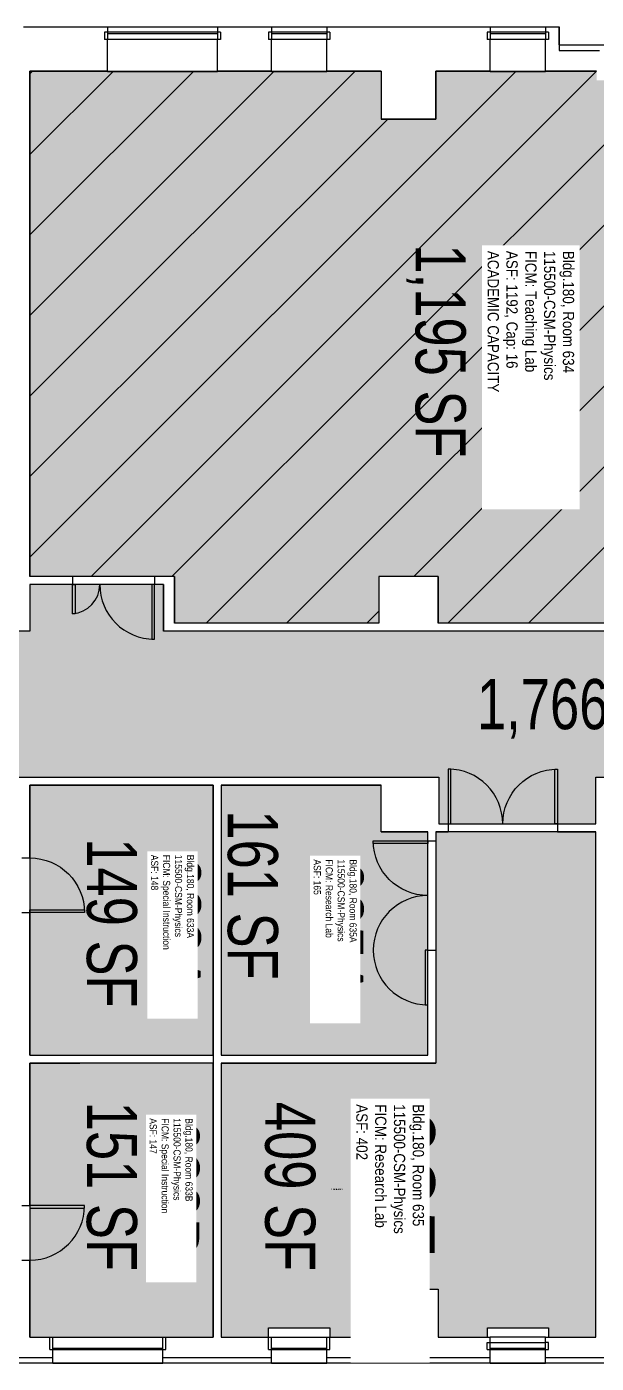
# Model space of a CAD drawing. Header units: inches. Extents: x 69212140 to 69217823, y 27675428 to 27678928.
# Drawn here: x 69216090 to 69216465, y 27677829 to 27678709 of the extents above; entities that cross this region are included whole.
import ezdxf
from ezdxf.enums import TextEntityAlignment as Align

# ---------------------------------------------------------------- set-up
doc = ezdxf.new("R2010")
doc.units = ezdxf.units.IN
doc.header["$LTSCALE"] = 0.25
doc.header["$MEASUREMENT"] = 0
doc.layers.get('0').update_dxf_attribs({"linetype": 'CONTINUOUS'})
for name, color, linetype in [('A-DOOR', 2, 'CONTINUOUS'), ('A-GLAZ', 1, 'CONTINUOUS'), ('A-IDEN-RNUM', 7, 'CONTINUOUS'), ('A-IDEN-SNUM', 4, 'CONTINUOUS'), ('A-IDEN-VNUM', 4, 'CONTINUOUS'), ('A-WALL', 5, 'CONTINUOUS'), ('AREA-ASSIGN', 7, 'CONTINUOUS'), ('AREA-GROSS', 1, 'CONTINUOUS'), ('AREA-TEXT', 3, 'CONTINUOUS'), ('Rooms-Capacity', 4, 'CONTINUOUS'), ('Rooms-Category-Color', 7, 'CONTINUOUS'), ('Rooms-College-Color', 7, 'CONTINUOUS'), ('Rooms-Department-Color', 7, 'CONTINUOUS'), ('Rooms-Division-Color', 7, 'CONTINUOUS'), ('Rooms-Information', 7, 'CONTINUOUS')]:
    doc.layers.add(name, color=color, linetype=linetype)
doc.styles.add('CP_AREA', font='arial.ttf', dxfattribs={"height": 15})
doc.styles.add('CP_ROOMSNUMBER', font='arial.ttf', dxfattribs={"height": 1})
doc.styles.add('CP_ROOMVNUMBER', font='arial.ttf', dxfattribs={"width": 0.85, "height": 0.075})

# ---------------------------------------------------------------- blocks, each defined once
blk = doc.blocks.new('Z08D36')
at = {"linetype": 'Continuous', "lineweight": -3}
blk.add_lwpolyline([(-18, 0), (-16.25, 0), (-16.25, 36), (-18, 36)], close=True, dxfattribs=at)
blk.add_arc((-18, 0), 36, 0, 90)

msp = doc.modelspace()

# ---------------------------------------------------------------- hatches: boundary and pattern name
at = {"layer": 'Rooms-Capacity'}
h = msp.add_hatch(dxfattribs=at)
h.set_pattern_fill('ANSI31', color=256, scale=300, style=0)
h.set_pattern_definition([(45, (0, 0), (-26.516504294, 26.516504294), [])])
h.paths.add_polyline_path([(69216217.69, 27678679.63), (69216248.69, 27678679.63), (69216250.93, 27678679.63), (69216287.31, 27678679.63), (69216289.69, 27678679.63), (69216323.18, 27678679.63), (69216323.18, 27678648.13), (69216359.18, 27678648.13), (69216359.19, 27678679.63), (69216392.69, 27678679.63), (69216394.93, 27678679.63), (69216431.31, 27678679.63), (69216433.69, 27678679.63), (69216464.93, 27678679.63), (69216464.93, 27678673.64), (69216505.31, 27678673.64), (69216505.31, 27678679.63), (69216588.56, 27678679.63), (69216588.56, 27678346.99), (69216495.31, 27678346.98), (69216495.31, 27678316.26), (69216360.68, 27678316.26), (69216360.68, 27678347), (69216321.68, 27678347), (69216321.68, 27678316.26), (69216187.06, 27678316.26), (69216187.06, 27678347.03), (69216091.81, 27678347.03), (69216091.81, 27678679.63), (69216140.69, 27678679.63), (69216142.93, 27678679.63), (69216215.31, 27678679.63)])
at = {"layer": 'Rooms-Category-Color', "true_color": 0xe3f498}
for points in [[(69216217.69, 27678679.63), (69216248.69, 27678679.63), (69216250.93, 27678679.63), (69216287.31, 27678679.63), (69216289.69, 27678679.63), (69216323.18, 27678679.63), (69216323.18, 27678648.13), (69216359.18, 27678648.13), (69216359.19, 27678679.63), (69216392.69, 27678679.63), (69216394.93, 27678679.63), (69216431.31, 27678679.63), (69216433.69, 27678679.63), (69216464.93, 27678679.63), (69216464.93, 27678673.64), (69216505.31, 27678673.64), (69216505.31, 27678679.63), (69216588.56, 27678679.63), (69216588.56, 27678346.99), (69216495.31, 27678346.98), (69216495.31, 27678316.26), (69216360.68, 27678316.26), (69216360.68, 27678347), (69216321.68, 27678347), (69216321.68, 27678316.26), (69216187.06, 27678316.26), (69216187.06, 27678347.03), (69216091.81, 27678347.03), (69216091.81, 27678679.63), (69216140.69, 27678679.63), (69216142.93, 27678679.63), (69216215.31, 27678679.63)], [(69216212.56, 27678032.01), (69216212.56, 27678209.76), (69216091.81, 27678209.76), (69216091.81, 27678032.01)], [(69216217.81, 27678209.76), (69216217.81, 27678032.01), (69216353.93, 27678032.01), (69216353.93, 27678179.01), (69216323.18, 27678179.01), (69216323.18, 27678209.76)], [(69216433.18, 27677846.38), (69216464.56, 27677846.39), (69216464.56, 27678179.01), (69216359.18, 27678179.01), (69216359.19, 27678026.76), (69216217.81, 27678026.76), (69216217.81, 27677846.38), (69216248.93, 27677846.38), (69216248.93, 27677852.39), (69216289.31, 27677852.38), (69216289.31, 27677846.38), (69216321.68, 27677846.38), (69216321.68, 27677877.88), (69216360.68, 27677877.88), (69216360.68, 27677846.38), (69216393.18, 27677846.38), (69216393.18, 27677852.38), (69216433.18, 27677852.39)], [(69216212.56, 27677846.39), (69216212.56, 27678026.76), (69216091.81, 27678026.76), (69216091.81, 27677846.39)]]:
    msp.add_hatch(color=61, dxfattribs=at).paths.add_polyline_path(points)
at = {"layer": 'Rooms-Category-Color', "true_color": 0xadadad}
msp.add_hatch(color=253, dxfattribs=at).paths.add_polyline_path([(69217597.56, 27678311.01), (69217377.5, 27678311.01), (69217377.5, 27678341.76), (69217162.81, 27678341.76), (69217162.81, 27678311.01), (69216872.81, 27678311.01), (69216872.81, 27678341.76), (69216784.81, 27678341.76), (69216784.81, 27678311.01), (69216699.68, 27678311.01), (69216699.68, 27678341.76), (69216500.56, 27678341.76), (69216500.56, 27678311.01), (69216179.81, 27678311.01), (69216179.81, 27678341.76), (69216091.81, 27678341.76), (69216091.81, 27678311.01), (69215945.18, 27678311.01), (69215945.18, 27678341.76), (69215857.18, 27678341.76), (69215857.18, 27678311.01), (69215565.18, 27678311.01), (69215565.18, 27678341.76), (69215461.81, 27678341.76), (69215461.81, 27678314.51), (69215455.31, 27678314.51), (69215455.31, 27678316.14), (69215406.02, 27678316.14), (69215406.02, 27678311.01), (69215315.18, 27678311.01), (69215315.18, 27678215.01), (69215351.18, 27678215.01), (69215351.18, 27678197.01), (69215400.77, 27678197.01), (69215400.77, 27678215.01), (69215406.02, 27678215.01), (69215406.02, 27678209.89), (69215455.31, 27678209.89), (69215455.31, 27678211.51), (69215462.37, 27678211.51), (69215462.37, 27678215.01), (69215605.18, 27678215.01), (69215605.18, 27678184.26), (69215818.81, 27678184.26), (69215818.81, 27678215.01), (69216361.18, 27678215.01), (69216361.18, 27678184.26), (69216464.56, 27678184.26), (69216464.56, 27678215.01), (69217597.56, 27678215.01)])
at = {"layer": 'Rooms-College-Color', "true_color": 0xffe090}
for points in [[(69216217.69, 27678679.63), (69216248.69, 27678679.63), (69216250.93, 27678679.63), (69216287.31, 27678679.63), (69216289.69, 27678679.63), (69216323.18, 27678679.63), (69216323.18, 27678648.13), (69216359.18, 27678648.13), (69216359.19, 27678679.63), (69216392.69, 27678679.63), (69216394.93, 27678679.63), (69216431.31, 27678679.63), (69216433.69, 27678679.63), (69216464.93, 27678679.63), (69216464.93, 27678673.64), (69216505.31, 27678673.64), (69216505.31, 27678679.63), (69216588.56, 27678679.63), (69216588.56, 27678346.99), (69216495.31, 27678346.98), (69216495.31, 27678316.26), (69216360.68, 27678316.26), (69216360.68, 27678347), (69216321.68, 27678347), (69216321.68, 27678316.26), (69216187.06, 27678316.26), (69216187.06, 27678347.03), (69216091.81, 27678347.03), (69216091.81, 27678679.63), (69216140.69, 27678679.63), (69216142.93, 27678679.63), (69216215.31, 27678679.63)], [(69216212.56, 27678032.01), (69216212.56, 27678209.76), (69216091.81, 27678209.76), (69216091.81, 27678032.01)], [(69216217.81, 27678209.76), (69216217.81, 27678032.01), (69216353.93, 27678032.01), (69216353.93, 27678179.01), (69216323.18, 27678179.01), (69216323.18, 27678209.76)], [(69216433.18, 27677846.38), (69216464.56, 27677846.39), (69216464.56, 27678179.01), (69216359.18, 27678179.01), (69216359.19, 27678026.76), (69216217.81, 27678026.76), (69216217.81, 27677846.38), (69216248.93, 27677846.38), (69216248.93, 27677852.39), (69216289.31, 27677852.38), (69216289.31, 27677846.38), (69216321.68, 27677846.38), (69216321.68, 27677877.88), (69216360.68, 27677877.88), (69216360.68, 27677846.38), (69216393.18, 27677846.38), (69216393.18, 27677852.38), (69216433.18, 27677852.39)], [(69216212.56, 27677846.39), (69216212.56, 27678026.76), (69216091.81, 27678026.76), (69216091.81, 27677846.39)]]:
    msp.add_hatch(color=41, dxfattribs=at).paths.add_polyline_path(points)
at = {"layer": 'Rooms-College-Color', "true_color": 0xadadad}
msp.add_hatch(color=253, dxfattribs=at).paths.add_polyline_path([(69217597.56, 27678311.01), (69217377.5, 27678311.01), (69217377.5, 27678341.76), (69217162.81, 27678341.76), (69217162.81, 27678311.01), (69216872.81, 27678311.01), (69216872.81, 27678341.76), (69216784.81, 27678341.76), (69216784.81, 27678311.01), (69216699.68, 27678311.01), (69216699.68, 27678341.76), (69216500.56, 27678341.76), (69216500.56, 27678311.01), (69216179.81, 27678311.01), (69216179.81, 27678341.76), (69216091.81, 27678341.76), (69216091.81, 27678311.01), (69215945.18, 27678311.01), (69215945.18, 27678341.76), (69215857.18, 27678341.76), (69215857.18, 27678311.01), (69215565.18, 27678311.01), (69215565.18, 27678341.76), (69215461.81, 27678341.76), (69215461.81, 27678314.51), (69215455.31, 27678314.51), (69215455.31, 27678316.14), (69215406.02, 27678316.14), (69215406.02, 27678311.01), (69215315.18, 27678311.01), (69215315.18, 27678215.01), (69215351.18, 27678215.01), (69215351.18, 27678197.01), (69215400.77, 27678197.01), (69215400.77, 27678215.01), (69215406.02, 27678215.01), (69215406.02, 27678209.89), (69215455.31, 27678209.89), (69215455.31, 27678211.51), (69215462.37, 27678211.51), (69215462.37, 27678215.01), (69215605.18, 27678215.01), (69215605.18, 27678184.26), (69215818.81, 27678184.26), (69215818.81, 27678215.01), (69216361.18, 27678215.01), (69216361.18, 27678184.26), (69216464.56, 27678184.26), (69216464.56, 27678215.01), (69217597.56, 27678215.01)])
at = {"layer": 'Rooms-Department-Color', "true_color": 0xffe090}
for points in [[(69216217.69, 27678679.63), (69216248.69, 27678679.63), (69216250.93, 27678679.63), (69216287.31, 27678679.63), (69216289.69, 27678679.63), (69216323.18, 27678679.63), (69216323.18, 27678648.13), (69216359.18, 27678648.13), (69216359.19, 27678679.63), (69216392.69, 27678679.63), (69216394.93, 27678679.63), (69216431.31, 27678679.63), (69216433.69, 27678679.63), (69216464.93, 27678679.63), (69216464.93, 27678673.64), (69216505.31, 27678673.64), (69216505.31, 27678679.63), (69216588.56, 27678679.63), (69216588.56, 27678346.99), (69216495.31, 27678346.98), (69216495.31, 27678316.26), (69216360.68, 27678316.26), (69216360.68, 27678347), (69216321.68, 27678347), (69216321.68, 27678316.26), (69216187.06, 27678316.26), (69216187.06, 27678347.03), (69216091.81, 27678347.03), (69216091.81, 27678679.63), (69216140.69, 27678679.63), (69216142.93, 27678679.63), (69216215.31, 27678679.63)], [(69216212.56, 27678032.01), (69216212.56, 27678209.76), (69216091.81, 27678209.76), (69216091.81, 27678032.01)], [(69216217.81, 27678209.76), (69216217.81, 27678032.01), (69216353.93, 27678032.01), (69216353.93, 27678179.01), (69216323.18, 27678179.01), (69216323.18, 27678209.76)], [(69216433.18, 27677846.38), (69216464.56, 27677846.39), (69216464.56, 27678179.01), (69216359.18, 27678179.01), (69216359.19, 27678026.76), (69216217.81, 27678026.76), (69216217.81, 27677846.38), (69216248.93, 27677846.38), (69216248.93, 27677852.39), (69216289.31, 27677852.38), (69216289.31, 27677846.38), (69216321.68, 27677846.38), (69216321.68, 27677877.88), (69216360.68, 27677877.88), (69216360.68, 27677846.38), (69216393.18, 27677846.38), (69216393.18, 27677852.38), (69216433.18, 27677852.39)], [(69216212.56, 27677846.39), (69216212.56, 27678026.76), (69216091.81, 27678026.76), (69216091.81, 27677846.39)]]:
    msp.add_hatch(color=41, dxfattribs=at).paths.add_polyline_path(points)
at = {"layer": 'Rooms-Department-Color', "true_color": 0xacacac}
msp.add_hatch(color=253, dxfattribs=at).paths.add_polyline_path([(69217597.56, 27678311.01), (69217377.5, 27678311.01), (69217377.5, 27678341.76), (69217162.81, 27678341.76), (69217162.81, 27678311.01), (69216872.81, 27678311.01), (69216872.81, 27678341.76), (69216784.81, 27678341.76), (69216784.81, 27678311.01), (69216699.68, 27678311.01), (69216699.68, 27678341.76), (69216500.56, 27678341.76), (69216500.56, 27678311.01), (69216179.81, 27678311.01), (69216179.81, 27678341.76), (69216091.81, 27678341.76), (69216091.81, 27678311.01), (69215945.18, 27678311.01), (69215945.18, 27678341.76), (69215857.18, 27678341.76), (69215857.18, 27678311.01), (69215565.18, 27678311.01), (69215565.18, 27678341.76), (69215461.81, 27678341.76), (69215461.81, 27678314.51), (69215455.31, 27678314.51), (69215455.31, 27678316.14), (69215406.02, 27678316.14), (69215406.02, 27678311.01), (69215315.18, 27678311.01), (69215315.18, 27678215.01), (69215351.18, 27678215.01), (69215351.18, 27678197.01), (69215400.77, 27678197.01), (69215400.77, 27678215.01), (69215406.02, 27678215.01), (69215406.02, 27678209.89), (69215455.31, 27678209.89), (69215455.31, 27678211.51), (69215462.37, 27678211.51), (69215462.37, 27678215.01), (69215605.18, 27678215.01), (69215605.18, 27678184.26), (69215818.81, 27678184.26), (69215818.81, 27678215.01), (69216361.18, 27678215.01), (69216361.18, 27678184.26), (69216464.56, 27678184.26), (69216464.56, 27678215.01), (69217597.56, 27678215.01)])
at = {"layer": 'Rooms-Division-Color', "true_color": 0xffe090}
for points in [[(69216217.69, 27678679.63), (69216248.69, 27678679.63), (69216250.93, 27678679.63), (69216287.31, 27678679.63), (69216289.69, 27678679.63), (69216323.18, 27678679.63), (69216323.18, 27678648.13), (69216359.18, 27678648.13), (69216359.19, 27678679.63), (69216392.69, 27678679.63), (69216394.93, 27678679.63), (69216431.31, 27678679.63), (69216433.69, 27678679.63), (69216464.93, 27678679.63), (69216464.93, 27678673.64), (69216505.31, 27678673.64), (69216505.31, 27678679.63), (69216588.56, 27678679.63), (69216588.56, 27678346.99), (69216495.31, 27678346.98), (69216495.31, 27678316.26), (69216360.68, 27678316.26), (69216360.68, 27678347), (69216321.68, 27678347), (69216321.68, 27678316.26), (69216187.06, 27678316.26), (69216187.06, 27678347.03), (69216091.81, 27678347.03), (69216091.81, 27678679.63), (69216140.69, 27678679.63), (69216142.93, 27678679.63), (69216215.31, 27678679.63)], [(69216212.56, 27678032.01), (69216212.56, 27678209.76), (69216091.81, 27678209.76), (69216091.81, 27678032.01)], [(69216217.81, 27678209.76), (69216217.81, 27678032.01), (69216353.93, 27678032.01), (69216353.93, 27678179.01), (69216323.18, 27678179.01), (69216323.18, 27678209.76)], [(69216433.18, 27677846.38), (69216464.56, 27677846.39), (69216464.56, 27678179.01), (69216359.18, 27678179.01), (69216359.19, 27678026.76), (69216217.81, 27678026.76), (69216217.81, 27677846.38), (69216248.93, 27677846.38), (69216248.93, 27677852.39), (69216289.31, 27677852.38), (69216289.31, 27677846.38), (69216321.68, 27677846.38), (69216321.68, 27677877.88), (69216360.68, 27677877.88), (69216360.68, 27677846.38), (69216393.18, 27677846.38), (69216393.18, 27677852.38), (69216433.18, 27677852.39)], [(69216212.56, 27677846.39), (69216212.56, 27678026.76), (69216091.81, 27678026.76), (69216091.81, 27677846.39)]]:
    msp.add_hatch(color=41, dxfattribs=at).paths.add_polyline_path(points)
at = {"layer": 'Rooms-Division-Color', "true_color": 0xadadad}
msp.add_hatch(color=253, dxfattribs=at).paths.add_polyline_path([(69217597.56, 27678311.01), (69217377.5, 27678311.01), (69217377.5, 27678341.76), (69217162.81, 27678341.76), (69217162.81, 27678311.01), (69216872.81, 27678311.01), (69216872.81, 27678341.76), (69216784.81, 27678341.76), (69216784.81, 27678311.01), (69216699.68, 27678311.01), (69216699.68, 27678341.76), (69216500.56, 27678341.76), (69216500.56, 27678311.01), (69216179.81, 27678311.01), (69216179.81, 27678341.76), (69216091.81, 27678341.76), (69216091.81, 27678311.01), (69215945.18, 27678311.01), (69215945.18, 27678341.76), (69215857.18, 27678341.76), (69215857.18, 27678311.01), (69215565.18, 27678311.01), (69215565.18, 27678341.76), (69215461.81, 27678341.76), (69215461.81, 27678314.51), (69215455.31, 27678314.51), (69215455.31, 27678316.14), (69215406.02, 27678316.14), (69215406.02, 27678311.01), (69215315.18, 27678311.01), (69215315.18, 27678215.01), (69215351.18, 27678215.01), (69215351.18, 27678197.01), (69215400.77, 27678197.01), (69215400.77, 27678215.01), (69215406.02, 27678215.01), (69215406.02, 27678209.89), (69215455.31, 27678209.89), (69215455.31, 27678211.51), (69215462.37, 27678211.51), (69215462.37, 27678215.01), (69215605.18, 27678215.01), (69215605.18, 27678184.26), (69215818.81, 27678184.26), (69215818.81, 27678215.01), (69216361.18, 27678215.01), (69216361.18, 27678184.26), (69216464.56, 27678184.26), (69216464.56, 27678215.01), (69217597.56, 27678215.01)])

# ---------------------------------------------------------------- linework, layer by layer
at = {"layer": 'A-DOOR'}
msp.add_lwpolyline([(69216119.81, 27678341.76), (69216121.56, 27678341.76), (69216121.56, 27678322.51), (69216119.81, 27678322.51)], close=True, dxfattribs=at)
msp.add_arc((69216118.71, 27678341.58), 19.1, 273.31039, 0.53352, dxfattribs=at)
at = {"layer": 'A-GLAZ'}
for p, q in [((69216142.93, 27678708.88), (69216215.31, 27678708.88)), ((69216215.31, 27678705.26), (69216142.93, 27678705.26)), ((69216142.93, 27678705.26), (69216142.93, 27678700.51)), ((69216215.31, 27678704.26), (69216142.93, 27678704.26)), ((69216215.31, 27678705.26), (69216215.31, 27678700.51)), ((69216250.93, 27678708.88), (69216287.31, 27678708.88)), ((69216287.31, 27678705.26), (69216250.93, 27678705.26)), ((69216250.93, 27678705.26), (69216250.93, 27678700.51)), ((69216287.31, 27678704.26), (69216250.93, 27678704.26)), ((69216287.31, 27678705.26), (69216287.31, 27678700.51)), ((69216394.93, 27678708.88), (69216431.31, 27678708.88)), ((69216431.31, 27678705.26), (69216394.93, 27678705.26)), ((69216394.93, 27678705.26), (69216394.93, 27678700.51)), ((69216431.31, 27678704.26), (69216394.93, 27678704.26)), ((69216431.31, 27678705.26), (69216431.31, 27678700.51)), ((69216217.31, 27678700.51), (69216140.93, 27678700.51)), ((69216289.31, 27678700.51), (69216248.93, 27678700.51)), ((69216433.31, 27678700.51), (69216392.93, 27678700.51)), ((69216142.93, 27678679.51), (69216215.31, 27678679.51)), ((69216250.93, 27678679.51), (69216287.31, 27678679.51)), ((69216394.93, 27678679.51), (69216431.31, 27678679.51)), ((69216104.93, 27677846.38), (69216181.31, 27677846.38)), ((69216106.93, 27677838.13), (69216106.93, 27677846.38)), ((69216179.31, 27677838.13), (69216179.31, 27677846.38)), ((69216248.93, 27677846.38), (69216289.31, 27677846.38)), ((69216250.93, 27677838.13), (69216250.93, 27677846.38)), ((69216287.31, 27677838.13), (69216287.31, 27677846.38)), ((69216431.31, 27677846.38), (69216394.94, 27677846.38)), ((69216394.94, 27677842.88), (69216431.31, 27677842.88)), ((69216394.94, 27677838.13), (69216394.94, 27677842.88)), ((69216431.31, 27677838.13), (69216431.31, 27677842.88)), ((69216106.93, 27677839.13), (69216179.31, 27677839.13)), ((69216106.93, 27677838.13), (69216179.31, 27677838.13)), ((69216250.93, 27677839.13), (69216287.31, 27677839.13)), ((69216250.93, 27677838.13), (69216287.31, 27677838.13)), ((69216394.94, 27677839.13), (69216431.31, 27677839.13)), ((69216394.94, 27677838.13), (69216431.31, 27677838.13)), ((69216106.93, 27677829.13), (69216179.31, 27677829.13)), ((69216250.93, 27677829.13), (69216287.31, 27677829.13)), ((69216394.94, 27677829.13), (69216431.31, 27677829.13))]:
    msp.add_line(p, q, dxfattribs=at)
msp.add_arc((69216353.93, 27678101.01), 36, 90, 180, dxfattribs=at)
at = {"layer": 'A-WALL'}
for p, q in [((69216087.68, 27678708.88), (69216142.93, 27678708.88)), ((69216142.93, 27678705.26), (69216140.93, 27678705.26)), ((69216140.93, 27678705.26), (69216140.93, 27678700.51)), ((69216142.93, 27678708.88), (69216142.93, 27678705.26)), ((69216215.31, 27678708.88), (69216215.31, 27678705.26)), ((69216215.31, 27678708.88), (69216250.93, 27678708.88)), ((69216217.31, 27678705.26), (69216215.31, 27678705.26)), ((69216217.31, 27678705.26), (69216217.31, 27678700.51)), ((69216250.93, 27678705.26), (69216248.93, 27678705.26)), ((69216248.93, 27678705.26), (69216248.93, 27678700.51)), ((69216250.93, 27678708.88), (69216250.93, 27678705.26)), ((69216287.31, 27678708.88), (69216287.31, 27678705.26)), ((69216287.31, 27678708.88), (69216394.93, 27678708.88)), ((69216289.31, 27678705.26), (69216287.31, 27678705.26)), ((69216289.31, 27678705.26), (69216289.31, 27678700.51)), ((69216394.93, 27678705.26), (69216392.93, 27678705.26)), ((69216392.93, 27678705.26), (69216392.93, 27678700.51)), ((69216394.93, 27678708.88), (69216394.93, 27678705.26)), ((69216431.31, 27678708.88), (69216431.31, 27678705.26)), ((69216431.31, 27678708.88), (69216440.31, 27678708.88)), ((69216433.31, 27678705.26), (69216431.31, 27678705.26)), ((69216433.31, 27678705.26), (69216433.31, 27678700.51)), ((69216440.31, 27678696.88), (69216440.31, 27678708.88)), ((69216142.93, 27678700.51), (69216140.93, 27678700.51)), ((69216142.93, 27678679.63), (69216142.93, 27678700.51)), ((69216217.31, 27678700.51), (69216215.31, 27678700.51)), ((69216215.31, 27678679.63), (69216215.31, 27678700.51)), ((69216250.93, 27678700.51), (69216248.93, 27678700.51)), ((69216250.93, 27678679.63), (69216250.93, 27678700.51)), ((69216289.31, 27678700.51), (69216287.31, 27678700.51)), ((69216287.31, 27678679.63), (69216287.31, 27678700.51)), ((69216394.93, 27678700.51), (69216392.93, 27678700.51)), ((69216394.93, 27678679.63), (69216394.93, 27678700.51)), ((69216433.31, 27678700.51), (69216431.31, 27678700.51)), ((69216431.31, 27678679.63), (69216431.31, 27678700.51)), ((69216440.31, 27678696.88), (69216466.93, 27678696.88)), ((69216440.31, 27678696.88), (69216440.31, 27678693.26)), ((69216440.31, 27678693.26), (69216466.93, 27678693.26)), ((69216091.81, 27678679.63), (69216091.81, 27678347.01)), ((69216142.93, 27678679.63), (69216091.81, 27678679.63)), ((69216250.93, 27678679.63), (69216215.31, 27678679.63)), ((69216323.18, 27678679.63), (69216287.31, 27678679.63)), ((69216323.18, 27678679.63), (69216323.18, 27678648.13)), ((69216359.18, 27678679.63), (69216359.18, 27678648.13)), ((69216394.93, 27678679.63), (69216359.18, 27678679.63)), ((69216464.93, 27678679.63), (69216431.31, 27678679.63)), ((69216359.18, 27678648.13), (69216323.18, 27678648.13)), ((69216119.81, 27678347.01), (69216091.81, 27678347.01)), ((69216119.81, 27678347.01), (69216119.81, 27678341.76)), ((69216173.81, 27678347.01), (69216173.81, 27678341.76)), ((69216187.06, 27678347.01), (69216173.81, 27678347.01)), ((69216187.06, 27678347.01), (69216187.06, 27678316.26)), ((69216321.68, 27678347.01), (69216321.68, 27678316.26)), ((69216360.68, 27678347.01), (69216321.68, 27678347.01)), ((69216360.68, 27678347.01), (69216360.68, 27678316.26)), ((69216091.81, 27678341.76), (69216091.81, 27678311.01)), ((69216119.81, 27678341.76), (69216091.81, 27678341.76)), ((69216179.81, 27678341.76), (69216173.81, 27678341.76)), ((69216179.81, 27678341.76), (69216179.81, 27678311.01)), ((69216321.68, 27678316.26), (69216187.06, 27678316.26)), ((69216495.31, 27678316.26), (69216360.68, 27678316.26)), ((69216091.81, 27678311.01), (69216078.56, 27678311.01)), ((69216500.56, 27678311.01), (69216179.81, 27678311.01)), ((69215818.81, 27678215.01), (69216361.18, 27678215.01)), ((69216361.18, 27678215.01), (69216361.18, 27678184.26)), ((69216464.56, 27678184.26), (69216464.56, 27678215.01)), ((69216464.56, 27678215.01), (69216521.81, 27678215.01)), ((69216091.81, 27678161.76), (69216091.81, 27678209.76)), ((69216091.81, 27678209.76), (69216212.56, 27678209.76)), ((69216212.56, 27678209.76), (69216212.56, 27677846.38)), ((69216217.81, 27678209.76), (69216217.81, 27678032.01)), ((69216217.81, 27678209.76), (69216323.18, 27678209.76)), ((69216323.18, 27678179.01), (69216323.18, 27678209.76)), ((69216361.18, 27678184.26), (69216365.18, 27678184.26)), ((69216361.18, 27678184.26), (69216367.18, 27678184.26)), ((69216367.18, 27678184.26), (69216367.18, 27678179.01)), ((69216439.18, 27678184.26), (69216439.18, 27678179.01)), ((69216439.18, 27678184.26), (69216464.56, 27678184.26)), ((69216323.18, 27678179.01), (69216353.93, 27678179.01)), ((69216353.93, 27678173.01), (69216353.93, 27678179.01)), ((69216359.18, 27678179.01), (69216359.18, 27678173.01)), ((69216359.18, 27678179.01), (69216367.18, 27678179.01)), ((69216439.18, 27678179.01), (69216464.56, 27678179.01)), ((69216464.56, 27677846.38), (69216464.56, 27678179.01)), ((69216353.93, 27678173.01), (69216359.18, 27678173.01)), ((69216086.56, 27678161.76), (69216091.81, 27678161.76)), ((69216086.56, 27678125.76), (69216091.81, 27678125.76)), ((69216091.81, 27678032.01), (69216091.81, 27678125.76)), ((69216353.93, 27678032.01), (69216353.93, 27678101.01)), ((69216353.93, 27678101.01), (69216359.18, 27678101.01)), ((69216359.18, 27678101.01), (69216359.18, 27678026.76)), ((69216091.81, 27678032.01), (69216124.81, 27678032.01)), ((69216091.81, 27677933.01), (69216091.81, 27678026.76)), ((69216091.81, 27678026.76), (69216124.81, 27678026.76)), ((69216217.81, 27678032.01), (69216353.93, 27678032.01)), ((69216217.81, 27678026.76), (69216217.81, 27677846.38)), ((69216217.81, 27678026.76), (69216359.18, 27678026.76)), ((69216086.56, 27677933.01), (69216091.81, 27677933.01)), ((69216086.56, 27677897.01), (69216091.81, 27677897.01)), ((69216091.81, 27677846.38), (69216091.81, 27677897.01)), ((69216321.68, 27677877.88), (69216321.68, 27677846.38)), ((69216321.68, 27677877.88), (69216360.68, 27677877.88)), ((69216360.68, 27677877.88), (69216360.68, 27677846.38)), ((69216091.81, 27677846.38), (69216104.93, 27677846.38)), ((69216104.93, 27677838.13), (69216104.93, 27677846.38)), ((69216181.31, 27677846.38), (69216212.56, 27677846.38)), ((69216181.31, 27677838.13), (69216181.31, 27677846.38)), ((69216217.81, 27677846.38), (69216248.93, 27677846.38)), ((69216248.93, 27677838.13), (69216248.93, 27677846.38)), ((69216289.31, 27677846.38), (69216321.62, 27677846.38)), ((69216289.31, 27677838.13), (69216289.31, 27677846.38)), ((69216360.68, 27677846.38), (69216394.94, 27677846.38)), ((69216392.94, 27677838.13), (69216392.94, 27677842.88)), ((69216392.94, 27677842.88), (69216394.94, 27677842.88)), ((69216394.94, 27677842.88), (69216394.94, 27677846.38)), ((69216431.31, 27677846.38), (69216464.56, 27677846.38)), ((69216431.31, 27677842.88), (69216431.31, 27677846.38)), ((69216433.31, 27677842.88), (69216431.31, 27677842.88)), ((69216433.31, 27677838.13), (69216433.31, 27677842.88)), ((69216106.93, 27677832.76), (69215986.93, 27677832.76)), ((69216104.93, 27677838.13), (69216106.93, 27677838.13)), ((69216106.93, 27677829.13), (69216106.93, 27677838.13)), ((69216179.31, 27677838.13), (69216181.31, 27677838.13)), ((69216179.31, 27677829.13), (69216179.31, 27677838.13)), ((69216250.93, 27677832.76), (69216179.31, 27677832.76)), ((69216248.93, 27677838.13), (69216250.93, 27677838.13)), ((69216250.93, 27677829.13), (69216250.93, 27677838.13)), ((69216287.31, 27677838.13), (69216289.31, 27677838.13)), ((69216287.31, 27677829.13), (69216287.31, 27677838.13)), ((69216394.94, 27677832.76), (69216287.31, 27677832.76)), ((69216392.94, 27677838.13), (69216394.94, 27677838.13)), ((69216394.94, 27677829.13), (69216394.94, 27677838.13)), ((69216431.31, 27677838.13), (69216433.31, 27677838.13)), ((69216431.31, 27677829.13), (69216431.31, 27677838.13)), ((69216502.93, 27677832.76), (69216431.31, 27677832.76)), ((69216106.93, 27677829.13), (69215986.93, 27677829.14)), ((69216250.93, 27677829.13), (69216179.31, 27677829.13)), ((69216394.94, 27677829.13), (69216287.31, 27677829.13)), ((69216502.93, 27677829.13), (69216431.31, 27677829.13))]:
    msp.add_line(p, q, dxfattribs=at)
at = {"layer": 'AREA-ASSIGN'}
for points in [[(69216495.31, 27678316.26), (69216360.68, 27678316.26), (69216360.68, 27678347), (69216321.68, 27678347), (69216321.68, 27678316.26), (69216187.06, 27678316.26), (69216187.06, 27678347.03), (69216091.81, 27678347.03), (69216091.81, 27678679.63), (69216140.69, 27678679.63), (69216142.93, 27678679.63), (69216215.31, 27678679.63), (69216217.69, 27678679.63), (69216217.69, 27678679.63), (69216248.69, 27678679.63), (69216250.93, 27678679.63), (69216287.31, 27678679.63), (69216289.69, 27678679.63), (69216323.18, 27678679.63), (69216323.18, 27678648.13), (69216359.18, 27678648.13), (69216359.19, 27678679.63), (69216392.69, 27678679.63), (69216394.93, 27678679.63), (69216431.31, 27678679.63), (69216433.69, 27678679.63), (69216464.93, 27678679.63)], [(69215818.81, 27678215.01), (69216361.18, 27678215.01), (69216361.18, 27678184.26), (69216464.56, 27678184.26), (69216464.56, 27678215.01), (69217597.56, 27678215.01), (69217597.56, 27678311.01), (69217377.5, 27678311.01), (69217377.5, 27678341.76), (69217162.81, 27678341.76), (69217162.81, 27678311.01), (69216872.81, 27678311.01), (69216872.81, 27678341.76), (69216784.81, 27678341.76), (69216784.81, 27678311.01), (69216699.68, 27678311.01), (69216699.68, 27678341.76), (69216500.56, 27678341.76), (69216500.56, 27678311.01), (69216179.81, 27678311.01), (69216179.81, 27678341.76), (69216091.81, 27678341.76), (69216091.81, 27678311.01), (69215945.18, 27678311.01)]]:
    msp.add_lwpolyline(points, dxfattribs=at)
for points in [[(69216212.56, 27678032.01), (69216212.56, 27678209.76), (69216091.81, 27678209.76), (69216091.81, 27678032.01)], [(69216217.81, 27678209.76), (69216217.81, 27678032.01), (69216353.93, 27678032.01), (69216353.93, 27678179.01), (69216323.18, 27678179.01), (69216323.18, 27678209.76)], [(69216433.18, 27677846.38), (69216464.56, 27677846.39), (69216464.56, 27678179.01), (69216359.18, 27678179.01), (69216359.19, 27678026.76), (69216217.81, 27678026.76), (69216217.81, 27677846.38), (69216248.93, 27677846.38), (69216248.93, 27677852.39), (69216289.31, 27677852.38), (69216289.31, 27677846.38), (69216321.68, 27677846.38), (69216321.68, 27677877.88), (69216360.68, 27677877.88), (69216360.68, 27677846.38), (69216393.18, 27677846.38), (69216393.18, 27677852.38), (69216433.18, 27677852.39), (69216433.18, 27677846.38), (69216433.18, 27677846.38)], [(69216212.56, 27677846.39), (69216212.56, 27678026.76), (69216091.81, 27678026.76), (69216091.81, 27677846.39)]]:
    msp.add_lwpolyline(points, close=True, dxfattribs=at)
at = {"layer": 'AREA-GROSS'}
msp.add_lwpolyline([(69216087.68, 27678708.88), (69216440.31, 27678708.88), (69216440.31, 27678696.88), (69217618.93, 27678696.88), (69217618.93, 27678165.26), (69216852.43, 27678165.26), (69216852.43, 27678015.48), (69216622.93, 27677953.99), (69216622.93, 27677829.13), (69215986.93, 27677829.14)], dxfattribs=at)

# ---------------------------------------------------------------- block references
at = {"layer": 'A-DOOR'}
for p, rotation in [((69216155.81, 27678341.76), 180), ((69216335.93, 27678101.01), 180), ((69216091.81, 27677915.01), 270)]:
    msp.add_blockref('Z08D36', p, dxfattribs=dict(at, rotation=rotation))
msp.add_blockref('Z08D36', (69216385.18, 27678184.26), dxfattribs=at)
at = {"layer": 'A-DOOR', "xscale": -1}
msp.add_blockref('Z08D36', (69216421.18, 27678184.26), dxfattribs=at)
for p, rotation in [((69216353.93, 27678155.01), 90), ((69216091.81, 27678143.76), 270)]:
    msp.add_blockref('Z08D36', p, dxfattribs=dict(at, rotation=rotation))

# ---------------------------------------------------------------- texts
at = {"layer": 'A-IDEN-RNUM', "style": 'CP_ROOMSNUMBER'}
for s, p in [('0634-00', (69216418.73, 27678509.83)), ('0633-A0', (69216179.46, 27678119.59)), ('0635-A0', (69216294.91, 27678115.02)), ('0635-00', (69216294.1, 27677943.63)), ('0633-B0', (69216178.12, 27677932.44))]:
    msp.add_text(s, height=1, dxfattribs=at).set_placement(p, align=Align.MIDDLE)
at = {"layer": 'A-IDEN-SNUM', "style": 'CP_ROOMSNUMBER'}
for s, p in [('1800063400', (69216418.73, 27678509.83)), ('18000633A0', (69216179.46, 27678119.59)), ('18000635A0', (69216294.91, 27678115.02)), ('1800063500', (69216294.1, 27677943.63)), ('18000633B0', (69216178.12, 27677932.44))]:
    msp.add_text(s, height=1, dxfattribs=at).set_placement(p, align=Align.MIDDLE)
at = {"layer": 'A-IDEN-VNUM', "style": 'CP_ROOMVNUMBER', "width": 0.85}
for s, height, p in [('634', 52, (69216418.73, 27678509.83)), ('633A', 33, (69216187.82, 27678118.04)), ('635A', 33, (69216294.91, 27678115.02)), ('635', 52, (69216332.28, 27677948.15)), ('633B', 33, (69216186.88, 27677944.64))]:
    msp.add_text(s, height=height, rotation=270, dxfattribs=at).set_placement(p, align=Align.MIDDLE)
at = {"layer": 'AREA-TEXT', "style": 'CP_AREA', "width": 0.75}
for s, p in [('1,195 SF', (69216362.27, 27678495.45)), ('161 SF', (69216238.65, 27678137.35)), ('149 SF', (69216145.83, 27678118.98)), ('409 SF', (69216263.25, 27677945.49)), ('151 SF', (69216145.83, 27677945.57))]:
    msp.add_text(s, height=33, rotation=270, dxfattribs=at).set_placement(p, align=Align.MIDDLE_CENTER)
msp.add_text('1,766 SF', height=33, dxfattribs=at).set_placement((69216456.37, 27678263.01), align=Align.MIDDLE_CENTER)

# ---------------------------------------------------------------- next in the draw order: texts
at = {"layer": 'Rooms-Information', "attachment_point": 7, "rotation": 270, "style": 'CP_ROOMVNUMBER', "bg_fill": 3, "box_fill_scale": 1.5, "bg_fill_color": 256, "bg_fill_true_color": 13158600, "bg_fill_transparency": 0}
for s, insert, char_height, width in [('Bldg.180, Room 634^M^J115500-CSM-Physics^M^JFICM: Teaching Lab^M^JASF: 1192, Cap: 16^M^JACADEMIC CAPACITY', (69216393.09, 27678561.34), 7.42857, 166.4), ('Bldg.180, Room 633A^M^J115500-CSM-Physics^M^JFICM: Special Instruction^M^JASF: 148', (69216171.54, 27678163.83), 4.7143, 105.6), ('Bldg.180, Room 635A^M^J115500-CSM-Physics^M^JFICM: Research Lab^M^JASF: 165', (69216278.64, 27678160.81), 4.7143, 105.6), ('Bldg.180, Room 635^M^J115500-CSM-Physics^M^JFICM: Research Lab^M^JASF: 402', (69216306.64, 27677999.66), 7.4286, 166.4), ('Bldg.180, Room 633B^M^J115500-CSM-Physics^M^JFICM: Special Instruction^M^JASF: 147', (69216170.61, 27677990.4), 4.7143, 105.6)]:
    msp.add_mtext(s, dxfattribs=dict(at, insert=insert, char_height=char_height, width=width))

doc.saveas('drawing.dxf')
